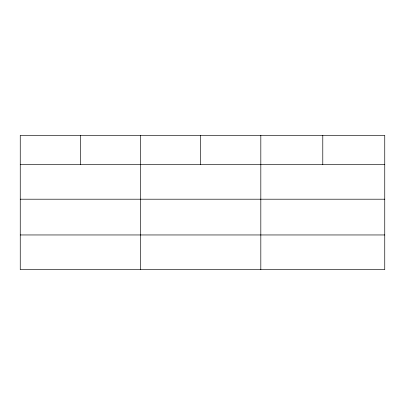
<?xml version="1.0" encoding="UTF-8"?>
<svg xmlns="http://www.w3.org/2000/svg" width="405" height="405" viewBox="0 0 405 405"><rect width="100%" height="100%" fill="white"/><g stroke="black" fill="none" stroke-linecap="round" stroke-linejoin="round"><path stroke-width="0.61" d="M384.75 199.204L384.75 135.346L20.25 135.346L20.25 269.654L384.75 269.654L384.75 199.204L20.25 199.204M20.25 164.506L384.75 164.506M20.25 234.956L384.75 234.956M322.785 135.346L322.785 164.506M260.82 135.346L260.82 269.654M200.677 135.346L200.677 164.506M140.535 135.346L140.535 269.654M80.392 135.346L80.392 164.506"/></g></svg>
